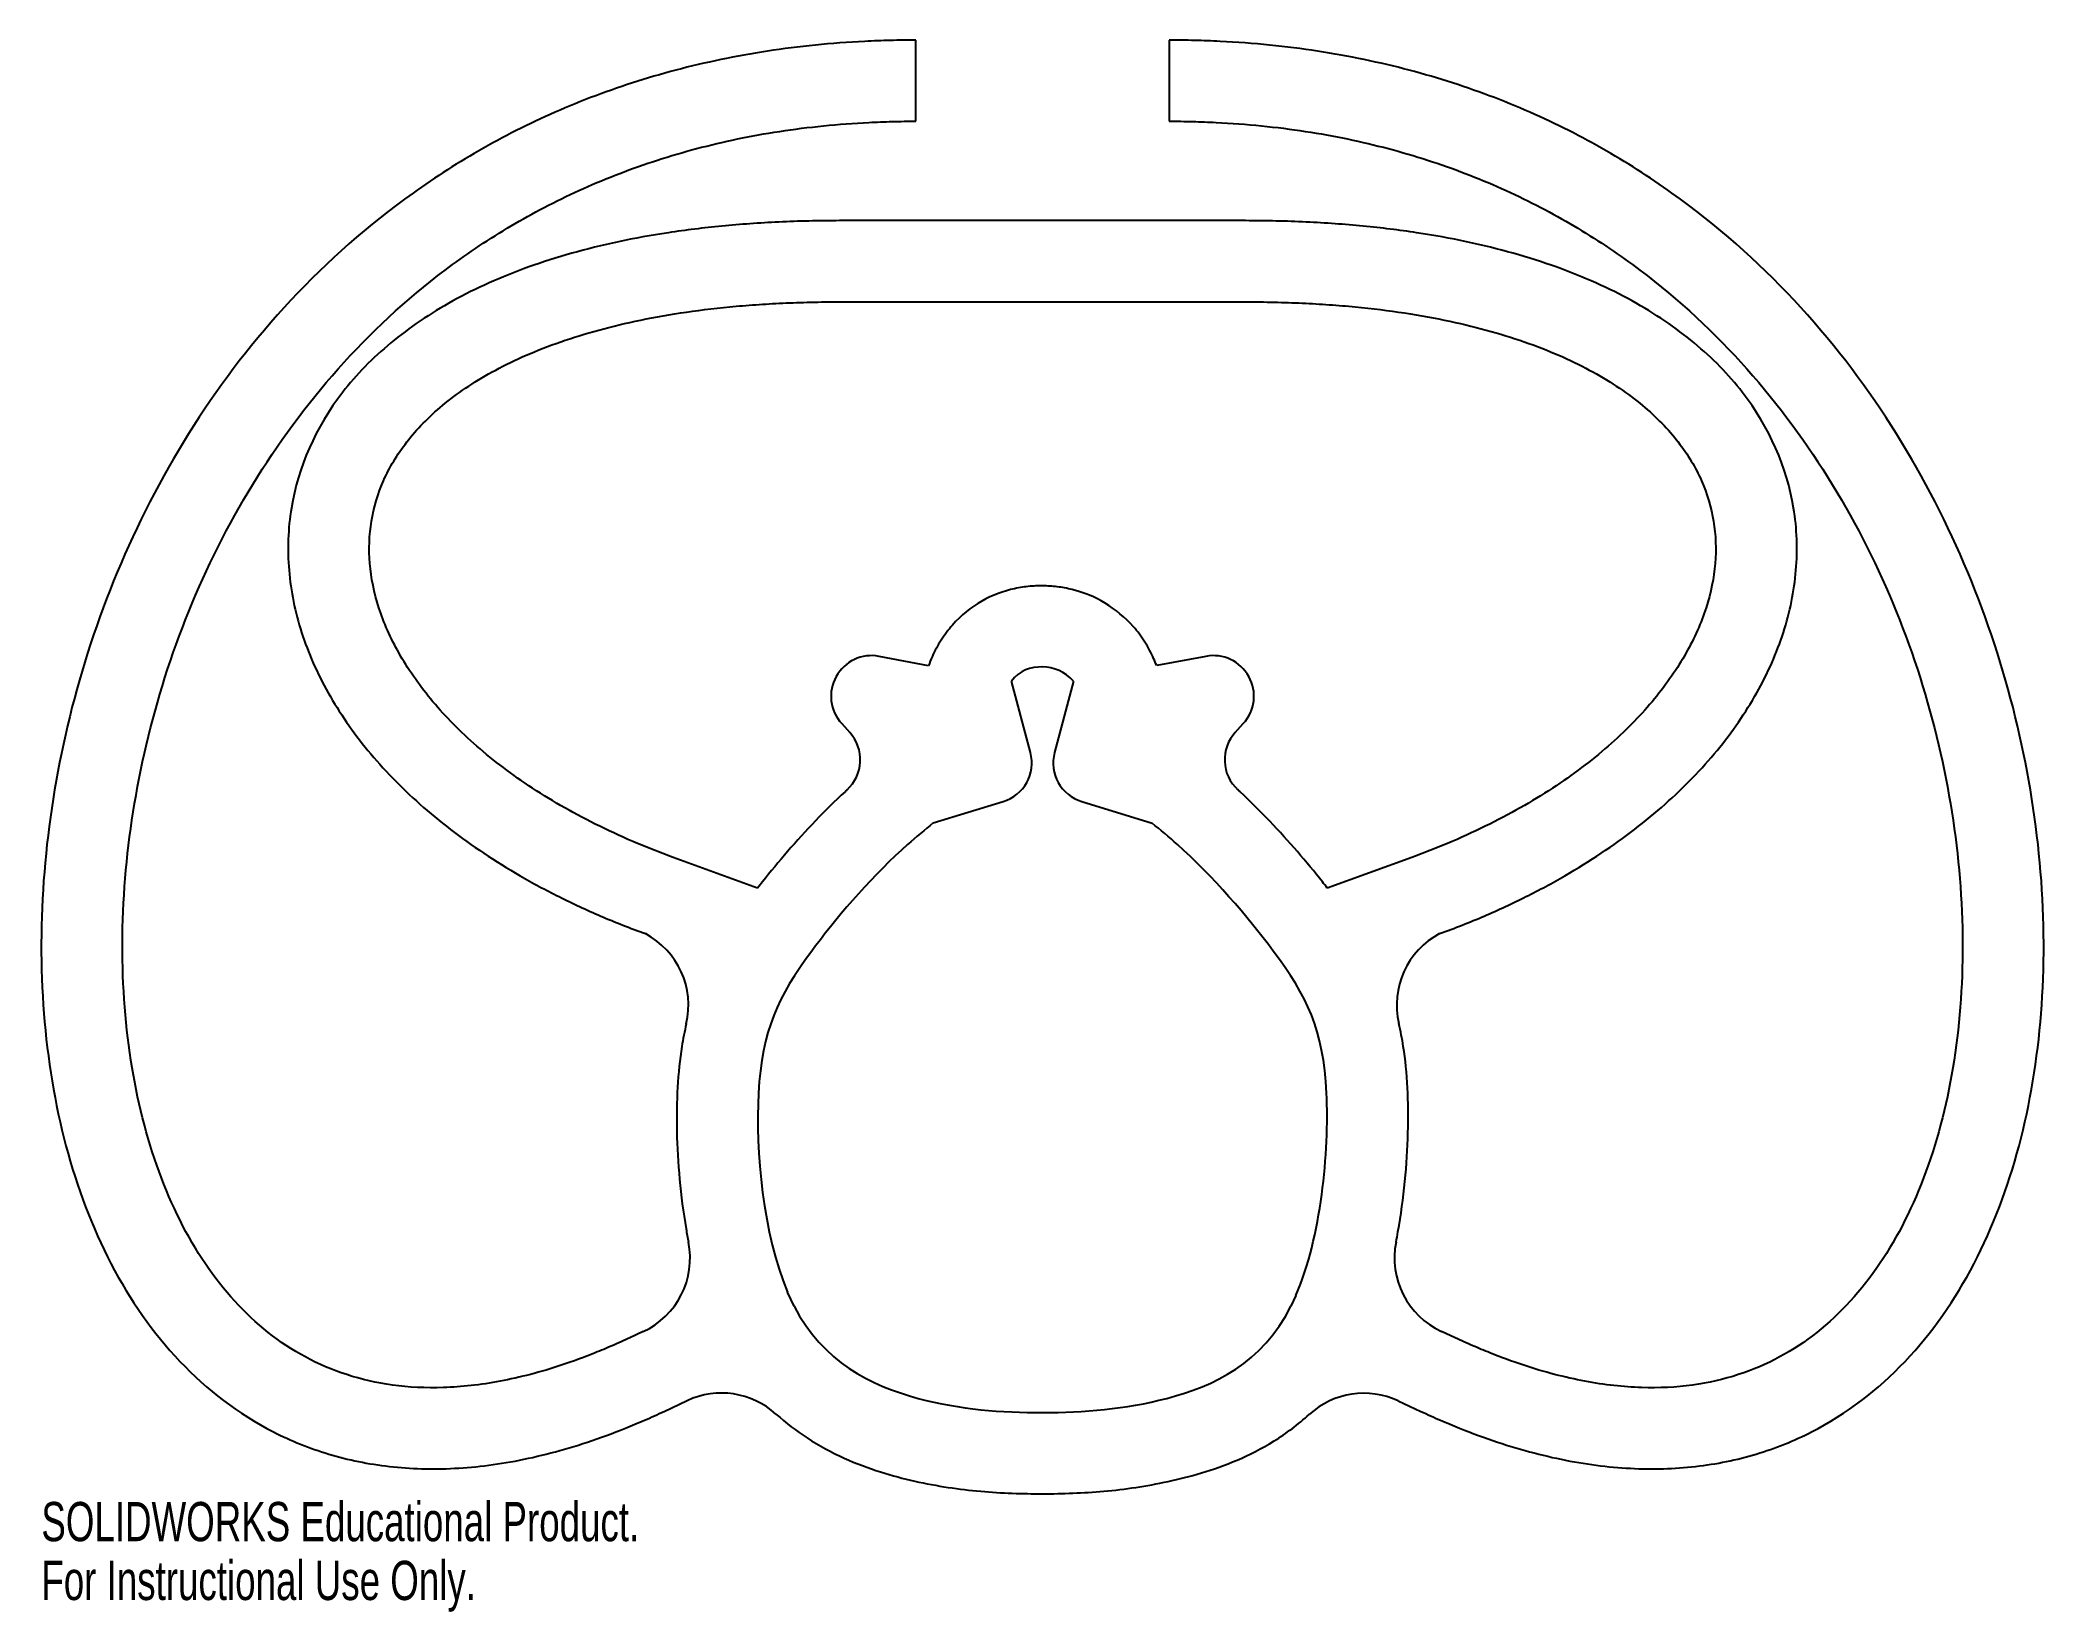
# Model space of a CAD drawing. Header units: millimetres. Extents: x -124 to 124, y -64 to 130.
import ezdxf

# ---------------------------------------------------------------- set-up
doc = ezdxf.new("R2010")
doc.units = ezdxf.units.MM
doc.styles.add('SLDTEXTSTYLE0', font='TXT', dxfattribs={"width": 0.7})

msp = doc.modelspace()

# ---------------------------------------------------------------- linework, layer by layer
at = {"color": 7, "linetype": 'Continuous', "lineweight": 25}
for p, q in [((-15.59, 119.75), (-15.59, 129.75)), ((15.59, 129.75), (15.59, 119.75)), ((25, 107.5), (-25, 107.5)), ((-25, 97.5), (25, 97.5)), ((-14.05, 52.66), (-20.14, 53.81)), ((20.14, 53.81), (14.07, 52.67)), ((-3.8, 50.74), (-3.84, 50.75)), ((-1.48, 41.97), (-3.8, 50.74)), ((3.8, 50.74), (1.48, 41.97)), ((-24.75, 45.52), (-23.76, 44.44)), ((23.76, 44.44), (24.75, 45.52)), ((-13.47, 33.28), (-4.85, 35.91)), ((4.85, 35.91), (13.52, 33.26)), ((-35.11, 25.25), (-45.52, 29.04)), ((45.52, 29.04), (35.1, 25.25)), ((-27.97, 18.12), (-28.44, 17.5)), ((-30.62, -26.25), (-31.43, -24.53)), ((31.24, -24.94), (30.62, -26.25)), ((-49.2, -29.4), (-50.86, -30.17)), ((50.86, -30.17), (49.16, -29.37)), ((-46.64, -39.23), (-43.78, -37.9)), ((43.84, -37.93), (46.64, -39.23))]:
    msp.add_line(p, q, dxfattribs=at)
for centre, radius, start, end in [((-21.06, 48.9), 5, 79.3565, 222.4866), ((21.06, 48.9), 5, 317.5134, 100.6435), ((-27.45, 41.06), 5, 312.2974, 42.4866), ((27.45, 41.06), 5, 137.5134, 227.5253), ((-6.32, 40.69), 5, 287.0138, 14.8292), ((6.32, 40.69), 5, 165.1708, 252.9862), ((-53.63, 10.81), 10, 346.6997, 62.0279), ((53.66, 10.83), 10, 118.1674, 193.1821), ((-53.43, -20.33), 10, 295, 11.2438), ((53.38, -20.31), 10, 168.8073, 245), ((-39.56, -46.97), 10, 47.8978, 115), ((39.62, -46.99), 10, 65, 132.2602)]:
    msp.add_arc(centre, radius, start, end, dxfattribs=at)
for points, knots in [([(-15.59, 129.75), (-16.65, 129.75), (-18.77, 129.72), (-22.93, 129.57), (-28.02, 129.19), (-33.93, 128.43), (-41.58, 127.05), (-50.66, 124.65), (-60.79, 120.75), (-70.15, 115.93), (-81.6, 108.4), (-93.97, 97.16), (-105.73, 81.48), (-114.51, 64.33), (-120.36, 46.39), (-123.38, 28.3), (-123.61, 10.7), (-121.07, -5.8), (-115.72, -20.57), (-107.44, -32.94), (-97.97, -40.53), (-88.95, -44.41), (-81.54, -46.11), (-73.56, -46.51), (-66.5, -45.73), (-60.61, -44.41), (-56.08, -43.06), (-52.2, -41.64), (-49.05, -40.33), (-47.43, -39.6), (-46.64, -39.23)], [0, 0, 0, 0, 0.007812, 0.015625, 0.03125, 0.046875, 0.0625, 0.09375, 0.125, 0.15625, 0.1875, 0.25, 0.3125, 0.375, 0.4375, 0.5, 0.5625, 0.625, 0.6875, 0.75, 0.8125, 0.84375, 0.875, 0.90625, 0.9375, 0.953125, 0.96875, 0.984375, 0.992188, 1, 1, 1, 1]), ([(46.64, -39.23), (47.43, -39.6), (49.05, -40.33), (52.2, -41.64), (56.08, -43.06), (60.61, -44.41), (66.5, -45.73), (73.56, -46.51), (81.54, -46.11), (88.95, -44.41), (97.97, -40.53), (107.44, -32.94), (115.72, -20.57), (121.07, -5.8), (123.61, 10.7), (123.38, 28.3), (120.36, 46.39), (114.51, 64.33), (105.73, 81.48), (93.97, 97.16), (81.6, 108.4), (70.15, 115.93), (60.79, 120.75), (50.66, 124.65), (41.58, 127.05), (33.93, 128.43), (28.02, 129.19), (22.93, 129.57), (18.77, 129.72), (16.65, 129.75), (15.59, 129.75)], [0, 0, 0, 0, 0.007812, 0.015625, 0.03125, 0.046875, 0.0625, 0.09375, 0.125, 0.15625, 0.1875, 0.25, 0.3125, 0.375, 0.4375, 0.5, 0.5625, 0.625, 0.6875, 0.75, 0.8125, 0.84375, 0.875, 0.90625, 0.9375, 0.953125, 0.96875, 0.984375, 0.992188, 1, 1, 1, 1]), ([(-50.86, -30.17), (-51.58, -30.5), (-53.03, -31.15), (-55.83, -32.32), (-59.23, -33.57), (-63.14, -34.72), (-68.13, -35.84), (-73.92, -36.48), (-80.2, -36.15), (-85.84, -34.85), (-92.62, -31.93), (-99.86, -26.17), (-106.65, -16.13), (-111.3, -3.4), (-113.59, 11.34), (-113.32, 32.72), (-107.91, 55.26), (-97.2, 76.18), (-86.51, 90.4), (-75.38, 100.52), (-65.1, 107.27), (-56.7, 111.6), (-47.58, 115.11), (-39.37, 117.29), (-32.42, 118.55), (-27.02, 119.23), (-22.35, 119.58), (-18.53, 119.73), (-16.57, 119.75), (-15.59, 119.75)], [0, 0, 0, 0, 0.007812, 0.015625, 0.03125, 0.046875, 0.0625, 0.09375, 0.125, 0.15625, 0.1875, 0.25, 0.3125, 0.375, 0.4375, 0.5, 0.625, 0.6875, 0.75, 0.8125, 0.84375, 0.875, 0.90625, 0.9375, 0.953125, 0.96875, 0.984375, 0.992188, 1, 1, 1, 1]), ([(15.59, 119.75), (16.57, 119.75), (18.53, 119.73), (22.35, 119.58), (27.02, 119.23), (32.42, 118.55), (39.37, 117.29), (47.58, 115.11), (56.7, 111.6), (65.1, 107.27), (75.38, 100.52), (86.51, 90.4), (97.2, 76.18), (107.91, 55.26), (113.32, 32.72), (113.59, 11.34), (111.3, -3.4), (106.65, -16.13), (99.86, -26.17), (92.62, -31.93), (85.84, -34.85), (80.2, -36.15), (73.92, -36.48), (68.13, -35.84), (63.14, -34.72), (59.23, -33.57), (55.83, -32.32), (53.03, -31.15), (51.58, -30.5), (50.86, -30.17)], [0, 0, 0, 0, 0.007812, 0.015625, 0.03125, 0.046875, 0.0625, 0.09375, 0.125, 0.15625, 0.1875, 0.25, 0.3125, 0.375, 0.5, 0.5625, 0.625, 0.6875, 0.75, 0.8125, 0.84375, 0.875, 0.90625, 0.9375, 0.953125, 0.96875, 0.984375, 0.992188, 1, 1, 1, 1]), ([(-25, 107.5), (-26.27, 107.5), (-28.82, 107.47), (-33.72, 107.3), (-39.59, 106.88), (-46.18, 106.06), (-54.4, 104.57), (-63.59, 101.97), (-72.93, 97.78), (-80.6, 92.59), (-88.53, 84.46), (-92.8, 74.71), (-93.17, 64.41), (-91.59, 56.71), (-88.29, 49.24), (-83.38, 42.13), (-76.96, 35.5), (-70.4, 30.45), (-64.45, 26.75), (-59.64, 24.17), (-55.34, 22.17), (-51.75, 20.69), (-49.87, 19.98), (-48.94, 19.64)], [0, 0, 0, 0, 0.015625, 0.03125, 0.0625, 0.09375, 0.125, 0.1875, 0.25, 0.3125, 0.375, 0.5, 0.5625, 0.625, 0.6875, 0.75, 0.8125, 0.875, 0.90625, 0.9375, 0.96875, 0.984375, 1, 1, 1, 1]), ([(48.94, 19.64), (49.87, 19.98), (51.75, 20.69), (55.34, 22.17), (59.64, 24.17), (64.45, 26.75), (70.4, 30.45), (76.96, 35.5), (83.38, 42.13), (88.29, 49.24), (91.59, 56.71), (93.17, 64.41), (92.8, 74.71), (88.53, 84.46), (80.6, 92.59), (72.93, 97.78), (63.59, 101.97), (54.4, 104.57), (46.18, 106.06), (39.59, 106.88), (33.72, 107.3), (28.82, 107.47), (26.27, 107.5), (25, 107.5)], [0, 0, 0, 0, 0.015625, 0.03125, 0.0625, 0.09375, 0.125, 0.1875, 0.25, 0.3125, 0.375, 0.4375, 0.5, 0.625, 0.6875, 0.75, 0.8125, 0.875, 0.90625, 0.9375, 0.96875, 0.984375, 1, 1, 1, 1]), ([(-45.52, 29.04), (-46.37, 29.35), (-48.07, 29.99), (-51.32, 31.33), (-55.17, 33.12), (-59.44, 35.42), (-64.67, 38.67), (-70.32, 43.02), (-75.65, 48.55), (-79.54, 54.21), (-82.83, 61.72), (-83.4, 68.85), (-81.44, 75.49), (-78.59, 80.27), (-74.21, 84.81), (-68.13, 88.95), (-61.56, 91.92), (-55.37, 93.89), (-50.27, 95.15), (-44.69, 96.17), (-39.64, 96.8), (-35.36, 97.16), (-32.03, 97.35), (-28.6, 97.47), (-26.19, 97.5), (-25, 97.5)], [0, 0, 0, 0, 0.015625, 0.03125, 0.0625, 0.09375, 0.125, 0.1875, 0.25, 0.3125, 0.375, 0.5, 0.5625, 0.625, 0.6875, 0.75, 0.8125, 0.84375, 0.875, 0.90625, 0.9375, 0.953125, 0.96875, 0.984375, 1, 1, 1, 1]), ([(25, 97.5), (26.19, 97.5), (28.6, 97.47), (32.03, 97.35), (35.36, 97.16), (39.64, 96.8), (44.69, 96.17), (50.27, 95.15), (55.37, 93.89), (61.56, 91.92), (68.13, 88.95), (74.21, 84.81), (78.59, 80.27), (81.44, 75.49), (83.4, 68.85), (82.83, 61.72), (79.54, 54.21), (75.65, 48.55), (70.32, 43.02), (64.67, 38.67), (59.44, 35.42), (55.17, 33.12), (51.32, 31.33), (48.07, 29.99), (46.37, 29.35), (45.52, 29.04)], [0, 0, 0, 0, 0.015625, 0.03125, 0.046875, 0.0625, 0.09375, 0.125, 0.15625, 0.1875, 0.25, 0.3125, 0.375, 0.4375, 0.5, 0.625, 0.6875, 0.75, 0.8125, 0.875, 0.90625, 0.9375, 0.96875, 0.984375, 1, 1, 1, 1]), ([(14.07, 52.67), (13.96, 52.96), (13.58, 53.87), (12.67, 55.61), (10.79, 58.13), (7.76, 60.61), (4.5, 61.91), (2.02, 62.39), (0.27, 62.53), (-1.5, 62.48), (-4.07, 62.11), (-7.55, 60.87), (-10.69, 58.33), (-12.32, 56.14), (-13.09, 54.82), (-13.63, 53.72), (-13.91, 53.03), (-14.05, 52.66)], [0.96687334, 0.96687334, 0.96687334, 0.96687334, 0.96875, 0.97265625, 0.9765625, 0.984375, 0.9921875, 0.99609375, 1, 1.00390625, 1.0078125, 1.015625, 1.0234375, 1.02734375, 1.02929688, 1.03125, 1.03368998, 1.03368998, 1.03368998, 1.03368998]), ([(3.8, 50.74), (2.79, 51.97), (1.38, 52.46), (0, 52.5), (-1.44, 52.54), (-2.84, 52.08), (-3.84, 50.75)], [0.97574055, 0.97574055, 0.97574055, 0.97574055, 1, 1, 1, 1.02541078, 1.02541078, 1.02541078, 1.02541078]), ([(-24.09, 37.37), (-24.17, 37.29), (-25.52, 36.05), (-28.03, 33.56), (-31.46, 29.77), (-33.75, 26.99), (-34.91, 25.51), (-35.11, 25.25)], [0.12397351, 0.12397351, 0.12397351, 0.12397351, 0.125, 0.140625, 0.15625, 0.171875, 0.17516415, 0.17516415, 0.17516415, 0.17516415]), ([(35.1, 25.25), (34.9, 25.51), (33.75, 26.98), (31.46, 29.74), (28.05, 33.51), (25.54, 36.02), (24.17, 37.28), (24.07, 37.37)], [0.82477831, 0.82477831, 0.82477831, 0.82477831, 0.828125, 0.84375, 0.859375, 0.875, 0.87621229, 0.87621229, 0.87621229, 0.87621229]), ([(-13.47, 33.28), (-14.49, 32.43), (-19.65, 28.26), (-24.88, 22.22), (-27.97, 18.12)], [0.1049931, 0.1049931, 0.1049931, 0.1049931, 0.12048177, 0.17995043, 0.17995043, 0.17995043, 0.17995043]), ([(31.24, -24.94), (34.33, -17.81), (36.47, 4.22), (31.09, 14.93), (19.9, 28.01), (14.53, 32.42), (13.52, 33.26)], [0.6574876, 0.6574876, 0.6574876, 0.6574876, 0.7338654, 0.8170163, 0.8795182, 0.8946501, 0.8946501, 0.8946501, 0.8946501]), ([(-28.44, 17.5), (-32.6, 11.87), (-36.4, 3.98), (-34.45, -17.4), (-31.43, -24.53)], [0.1829837, 0.1829837, 0.1829837, 0.1829837, 0.2661346, 0.3427122, 0.3427122, 0.3427122, 0.3427122]), ([(-43.9, 8.51), (-44.12, 7.6), (-44.61, 5.08), (-45.05, 0.79), (-45.13, -4.68), (-44.81, -10.59), (-44.21, -15.23), (-43.73, -17.83), (-43.62, -18.38)], [0.24087336, 0.24087336, 0.24087336, 0.24087336, 0.25, 0.265625, 0.28125, 0.296875, 0.3125, 0.31672534, 0.31672534, 0.31672534, 0.31672534]), ([(43.57, -18.37), (43.65, -17.95), (44.12, -15.45), (44.74, -10.87), (45.11, -4.83), (45.05, 0.74), (44.63, 5.09), (44.14, 7.63), (43.93, 8.55)], [0.68437673, 0.68437673, 0.68437673, 0.68437673, 0.6875, 0.703125, 0.71875, 0.734375, 0.75, 0.75904814, 0.75904814, 0.75904814, 0.75904814]), ([(-30.62, -26.25), (-27.08, -33.14), (-15.98, -38.59), (0.14, -39.75), (15.89, -38.53), (27.07, -33.33), (30.62, -26.25)], [0.3491034, 0.3491034, 0.3491034, 0.3491034, 0.429416, 0.5, 0.5715978, 0.6526589, 0.6526589, 0.6526589, 0.6526589]), ([(-32.85, -39.55), (-31.62, -40.66), (-28.83, -42.77), (-24.43, -45.11), (-19.93, -46.77), (-15.74, -47.87), (-11.61, -48.64), (-7.6, -49.11), (-3.71, -49.34), (0.02, -49.4), (3.72, -49.33), (7.55, -49.1), (11.47, -48.64), (15.48, -47.91), (19.53, -46.89), (23.96, -45.36), (28.52, -43.06), (31.5, -40.86), (32.89, -39.59)], [0.3771651, 0.3771651, 0.3771651, 0.3771651, 0.390625, 0.40625, 0.421875, 0.4375, 0.453125, 0.46875, 0.484375, 0.5, 0.515625, 0.53125, 0.546875, 0.5625, 0.578125, 0.59375, 0.609375, 0.6245406, 0.6245406, 0.6245406, 0.6245406])]:
    msp.add_open_spline(points, degree=3, knots=knots, dxfattribs=at)

# ---------------------------------------------------------------- texts
at = {"color": 7, "linetype": 'Continuous', "char_height": 4.8336, "attachment_point": 1, "style": 'SLDTEXTSTYLE0'}
for s, insert in [('SOLIDWORKS Educational Product.', (-123.38, -50.39)), ('For Instructional Use Only.', (-123.38, -57.64))]:
    msp.add_mtext(s, dxfattribs=dict(at, insert=insert))

doc.saveas('drawing.dxf')
